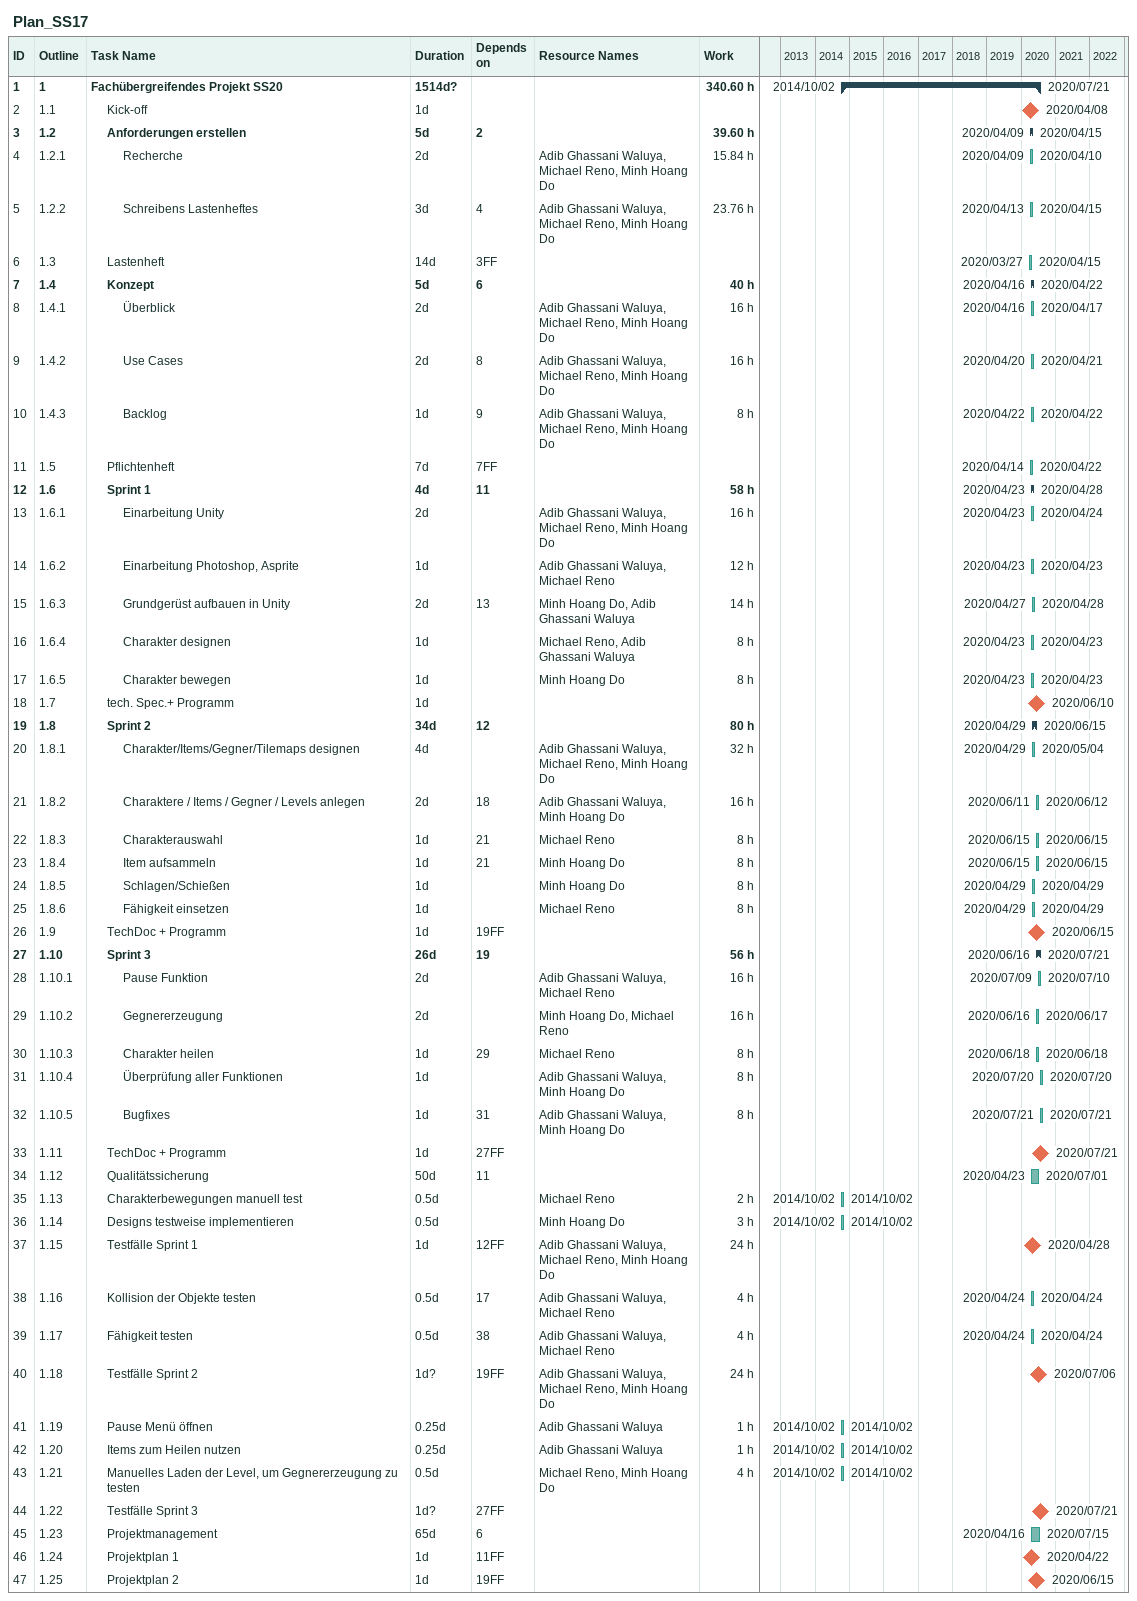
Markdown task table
Plan_SS17

| ID | WBS | Task | Duration | Start | Finish | Predecessors | Resources | Work (h) |
|---|---|---|---|---|---|---|---|---|
| 1 | 1 | **Fachübergreifendes Projekt SS20** | 1514d? | 2014-10-02 | 2020-07-21 |  |  | 340.60 |
| 2 | 1.1 | Kick-off | 1d | 2020-04-08 | 2020-04-08 |  |  |  |
| 3 | 1.2 | **Anforderungen erstellen** | 5d | 2020-04-09 | 2020-04-15 | 2 |  | 39.60 |
| 4 | 1.2.1 | Recherche | 2d | 2020-04-09 | 2020-04-10 |  | Adib Ghassani Waluya, Michael Reno, Minh Hoang Do | 15.84 |
| 5 | 1.2.2 | Schreibens Lastenheftes | 3d | 2020-04-13 | 2020-04-15 | 4 | Adib Ghassani Waluya, Michael Reno, Minh Hoang Do | 23.76 |
| 6 | 1.3 | Lastenheft | 14d | 2020-03-27 | 2020-04-15 | 3FF |  |  |
| 7 | 1.4 | **Konzept** | 5d | 2020-04-16 | 2020-04-22 | 6 |  | 40 |
| 8 | 1.4.1 | Überblick | 2d | 2020-04-16 | 2020-04-17 |  | Adib Ghassani Waluya, Michael Reno, Minh Hoang Do | 16 |
| 9 | 1.4.2 | Use Cases | 2d | 2020-04-20 | 2020-04-21 | 8 | Adib Ghassani Waluya, Michael Reno, Minh Hoang Do | 16 |
| 10 | 1.4.3 | Backlog | 1d | 2020-04-22 | 2020-04-22 | 9 | Adib Ghassani Waluya, Michael Reno, Minh Hoang Do | 8 |
| 11 | 1.5 | Pflichtenheft | 7d | 2020-04-14 | 2020-04-22 | 7FF |  |  |
| 12 | 1.6 | **Sprint 1** | 4d | 2020-04-23 | 2020-04-28 | 11 |  | 58 |
| 13 | 1.6.1 | Einarbeitung Unity | 2d | 2020-04-23 | 2020-04-24 |  | Adib Ghassani Waluya, Michael Reno, Minh Hoang Do | 16 |
| 14 | 1.6.2 | Einarbeitung Photoshop, Asprite | 1d | 2020-04-23 | 2020-04-23 |  | Adib Ghassani Waluya, Michael Reno | 12 |
| 15 | 1.6.3 | Grundgerüst aufbauen in Unity | 2d | 2020-04-27 | 2020-04-28 | 13 | Minh Hoang Do, Adib Ghassani Waluya | 14 |
| 16 | 1.6.4 | Charakter designen | 1d | 2020-04-23 | 2020-04-23 |  | Michael Reno, Adib Ghassani Waluya | 8 |
| 17 | 1.6.5 | Charakter bewegen | 1d | 2020-04-23 | 2020-04-23 |  | Minh Hoang Do | 8 |
| 18 | 1.7 | tech. Spec.+ Programm | 1d | 2020-06-10 | 2020-06-10 |  |  |  |
| 19 | 1.8 | **Sprint 2** | 34d | 2020-04-29 | 2020-06-15 | 12 |  | 80 |
| 20 | 1.8.1 | Charakter/Items/Gegner/Tilemaps designen | 4d | 2020-04-29 | 2020-05-04 |  | Adib Ghassani Waluya, Michael Reno, Minh Hoang Do | 32 |
| 21 | 1.8.2 | Charaktere / Items / Gegner / Levels anlegen | 2d | 2020-06-11 | 2020-06-12 | 18 | Adib Ghassani Waluya, Minh Hoang Do | 16 |
| 22 | 1.8.3 | Charakterauswahl | 1d | 2020-06-15 | 2020-06-15 | 21 | Michael Reno | 8 |
| 23 | 1.8.4 | Item aufsammeln | 1d | 2020-06-15 | 2020-06-15 | 21 | Minh Hoang Do | 8 |
| 24 | 1.8.5 | Schlagen/Schießen | 1d | 2020-04-29 | 2020-04-29 |  | Minh Hoang Do | 8 |
| 25 | 1.8.6 | Fähigkeit einsetzen | 1d | 2020-04-29 | 2020-04-29 |  | Michael Reno | 8 |
| 26 | 1.9 | TechDoc + Programm | 1d | 2020-06-15 | 2020-06-15 | 19FF |  |  |
| 27 | 1.10 | **Sprint 3** | 26d | 2020-06-16 | 2020-07-21 | 19 |  | 56 |
| 28 | 1.10.1 | Pause Funktion | 2d | 2020-07-09 | 2020-07-10 |  | Adib Ghassani Waluya, Michael Reno | 16 |
| 29 | 1.10.2 | Gegnererzeugung | 2d | 2020-06-16 | 2020-06-17 |  | Minh Hoang Do, Michael Reno | 16 |
| 30 | 1.10.3 | Charakter heilen | 1d | 2020-06-18 | 2020-06-18 | 29 | Michael Reno | 8 |
| 31 | 1.10.4 | Überprüfung aller Funktionen | 1d | 2020-07-20 | 2020-07-20 |  | Adib Ghassani Waluya, Minh Hoang Do | 8 |
| 32 | 1.10.5 | Bugfixes | 1d | 2020-07-21 | 2020-07-21 | 31 | Adib Ghassani Waluya, Minh Hoang Do | 8 |
| 33 | 1.11 | TechDoc + Programm | 1d | 2020-07-21 | 2020-07-21 | 27FF |  |  |
| 34 | 1.12 | Qualitätssicherung | 50d | 2020-04-23 | 2020-07-01 | 11 |  |  |
| 35 | 1.13 | Charakterbewegungen manuell test | 0.5d | 2014-10-02 | 2014-10-02 |  | Michael Reno | 2 |
| 36 | 1.14 | Designs testweise implementieren | 0.5d | 2014-10-02 | 2014-10-02 |  | Minh Hoang Do | 3 |
| 37 | 1.15 | Testfälle Sprint 1 | 1d | 2020-04-28 | 2020-04-28 | 12FF | Adib Ghassani Waluya, Michael Reno, Minh Hoang Do | 24 |
| 38 | 1.16 | Kollision der Objekte testen | 0.5d | 2020-04-24 | 2020-04-24 | 17 | Adib Ghassani Waluya, Michael Reno | 4 |
| 39 | 1.17 | Fähigkeit testen | 0.5d | 2020-04-24 | 2020-04-24 | 38 | Adib Ghassani Waluya, Michael Reno | 4 |
| 40 | 1.18 | Testfälle Sprint 2 | 1d? | 2020-07-06 | 2020-07-06 | 19FF | Adib Ghassani Waluya, Michael Reno, Minh Hoang Do | 24 |
| 41 | 1.19 | Pause Menü öffnen | 0.25d | 2014-10-02 | 2014-10-02 |  | Adib Ghassani Waluya | 1 |
| 42 | 1.20 | Items zum Heilen nutzen | 0.25d | 2014-10-02 | 2014-10-02 |  | Adib Ghassani Waluya | 1 |
| 43 | 1.21 | Manuelles Laden der Level, um Gegnererzeugung zu testen | 0.5d | 2014-10-02 | 2014-10-02 |  | Michael Reno, Minh Hoang Do | 4 |
| 44 | 1.22 | Testfälle Sprint 3 | 1d? | 2020-07-21 | 2020-07-21 | 27FF |  |  |
| 45 | 1.23 | Projektmanagement | 65d | 2020-04-16 | 2020-07-15 | 6 |  |  |
| 46 | 1.24 | Projektplan 1 | 1d | 2020-04-22 | 2020-04-22 | 11FF |  |  |
| 47 | 1.25 | Projektplan 2 | 1d | 2020-06-15 | 2020-06-15 | 19FF |  |  |
